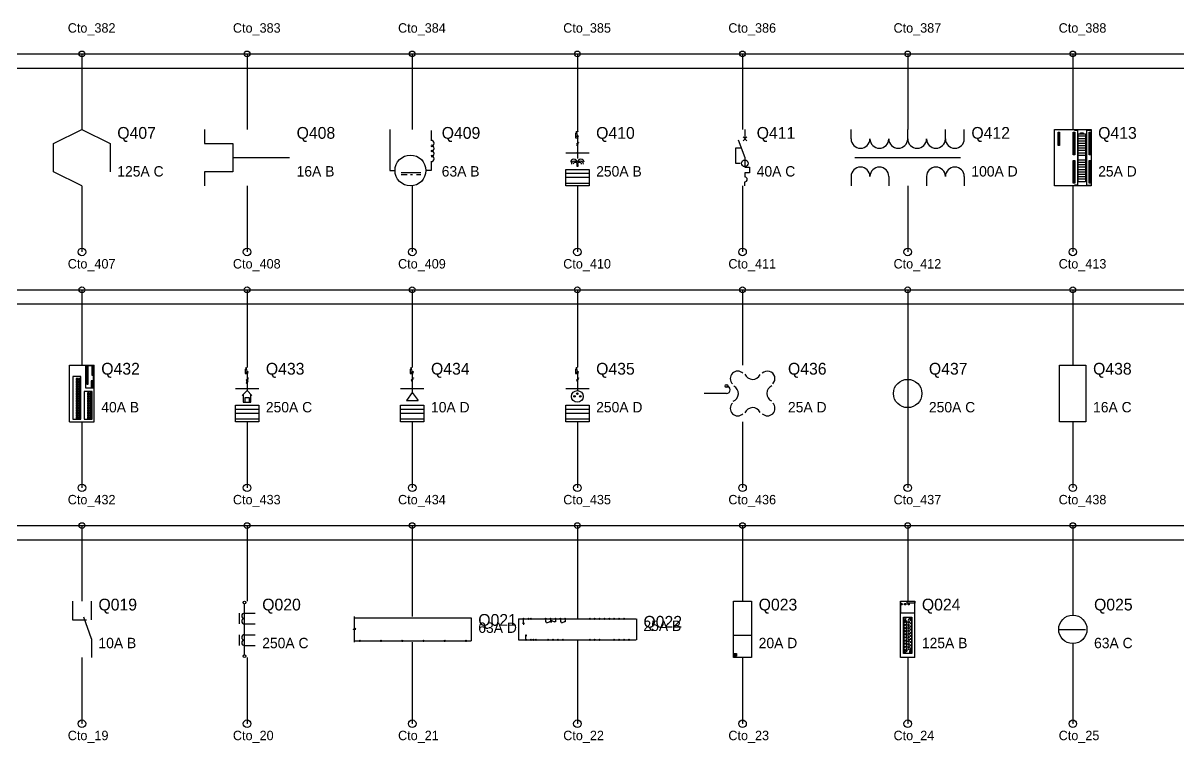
# Model space of a CAD drawing. Header units: metres. Extents: x 2 to 99, y 2 to 133.
# Drawn here: x 26.75 to 51.23, y 34.39 to 49.65 of the extents above; entities that cross this region are included whole.
import ezdxf

# ---------------------------------------------------------------- set-up
doc = ezdxf.new("R2010")
doc.units = ezdxf.units.M
for name, color, linetype in [('BARRAS_BUSBAR', 7, 'Continuous'), ('COMPONENTES', 7, 'Continuous'), ('LINEAS_FUERZA', 7, 'Continuous'), ('TEXTOS_CIRCUITO', 7, 'Continuous')]:
    doc.layers.add(name, color=color, linetype=linetype)

msp = doc.modelspace()

# ---------------------------------------------------------------- linework, layer by layer
at = {"layer": 'BARRAS_BUSBAR'}
for p, q in [((5, 49), (96, 49)), ((5, 48.7), (96, 48.7)), ((5, 44), (96, 44)), ((5, 43.7), (96, 43.7)), ((5, 39), (96, 39)), ((5, 38.7), (96, 38.7))]:
    msp.add_line(p, q, dxfattribs=at)
at = {"layer": 'COMPONENTES'}
for p, q in [((30.6, 47.4), (30.6, 47.1)), ((35.398, 47.378), (35.398, 47.16)), ((38.488, 47.317), (38.459, 47.317)), ((38.459, 47.317), (38.459, 47.222)), ((38.459, 47.255), (38.517, 47.255)), ((38.508, 47.367), (38.492, 47.35)), ((38.492, 47.367), (38.508, 47.35)), ((38.5, 47.4), (38.5, 47.359)), ((38.5, 47.263), (38.517, 47.263)), ((38.5, 47.247), (38.517, 47.247)), ((38.5, 47.243), (38.5, 47.234)), ((38.517, 47.263), (38.517, 47.247)), ((42.09, 47.24), (42.01, 47.16)), ((42.01, 47.24), (42.09, 47.16)), ((42.05, 47.4), (42.05, 47.2)), ((44.3, 47.2), (44.3, 47.4)), ((45.5, 47.2), (45.5, 47.4)), ((46.3, 47.2), (46.3, 47.4)), ((46.7, 47.2), (46.7, 47.4)), ((48.721, 47.314), (48.692, 47.314)), ((48.721, 47.293), (48.692, 47.293)), ((48.721, 47.264), (48.692, 47.264)), ((48.721, 47.242), (48.692, 47.242)), ((49.039, 47.314), (49.01, 47.314)), ((49.039, 47.293), (49.01, 47.293)), ((49.039, 47.264), (49.01, 47.264)), ((49.039, 47.242), (49.01, 47.242)), ((49.034, 47.381), (49.034, 47.4)), ((49.034, 47.381), (49.097, 47.381)), ((49.097, 47.381), (49.097, 46.218)), ((49.271, 47.253), (49.116, 47.253)), ((49.29, 47.381), (49.387, 47.381)), ((49.29, 47.381), (49.29, 46.218)), ((49.377, 47.314), (49.348, 47.314)), ((49.377, 47.293), (49.348, 47.293)), ((49.377, 47.264), (49.348, 47.264)), ((49.377, 47.242), (49.348, 47.242)), ((30.6, 47.1), (31.2, 47.1)), ((31.2, 47.1), (31.2, 46.5)), ((38.459, 47.222), (38.517, 47.222)), ((38.521, 47.127), (38.479, 47.086)), ((38.521, 47.102), (38.479, 47.061)), ((38.5, 47.21), (38.5, 47.193)), ((38.5, 47.193), (38.5, 46.779)), ((48.721, 47.213), (48.692, 47.213)), ((48.721, 47.191), (48.692, 47.191)), ((48.721, 47.162), (48.692, 47.162)), ((48.721, 47.141), (48.692, 47.141)), ((48.721, 47.112), (48.692, 47.112)), ((48.721, 47.09), (48.692, 47.09)), ((49.039, 47.213), (49.01, 47.213)), ((49.039, 47.191), (49.01, 47.191)), ((49.039, 47.162), (49.01, 47.162)), ((49.039, 47.141), (49.01, 47.141)), ((49.039, 47.112), (49.01, 47.112)), ((49.039, 47.09), (49.01, 47.09)), ((49.039, 47.061), (49.01, 47.061)), ((49.039, 47.039), (49.01, 47.039)), ((49.039, 47.011), (49.01, 47.011)), ((49.271, 47.202), (49.116, 47.202)), ((49.271, 47.152), (49.116, 47.152)), ((49.271, 47.101), (49.116, 47.101)), ((49.271, 47.05), (49.116, 47.05)), ((49.271, 47), (49.116, 47)), ((49.377, 47.213), (49.348, 47.213)), ((49.377, 47.191), (49.348, 47.191)), ((49.377, 47.162), (49.348, 47.162)), ((49.377, 47.141), (49.348, 47.141)), ((49.377, 47.112), (49.348, 47.112)), ((49.377, 47.09), (49.348, 47.09)), ((49.377, 47.061), (49.348, 47.061)), ((49.377, 47.039), (49.348, 47.039)), ((49.377, 47.011), (49.348, 47.011)), ((31.2, 46.8), (32.4, 46.8)), ((38.252, 46.903), (38.748, 46.903)), ((44.38, 46.8), (46.62, 46.8)), ((49.039, 46.989), (49.01, 46.989)), ((49.039, 46.96), (49.01, 46.96)), ((49.039, 46.938), (49.01, 46.938)), ((49.039, 46.909), (49.01, 46.909)), ((49.039, 46.888), (49.01, 46.888)), ((49.271, 46.949), (49.116, 46.949)), ((49.271, 46.898), (49.116, 46.898)), ((49.271, 46.848), (49.116, 46.848)), ((49.271, 46.746), (49.116, 46.746)), ((49.377, 46.989), (49.348, 46.989)), ((49.377, 46.96), (49.348, 46.96)), ((49.377, 46.938), (49.348, 46.938)), ((49.377, 46.909), (49.348, 46.909)), ((49.377, 46.888), (49.348, 46.888)), ((31.2, 46.5), (30.6, 46.5)), ((30.6, 46.5), (30.6, 46.2)), ((38.5, 46.663), (38.5, 46.697)), ((49.039, 46.712), (49.01, 46.712)), ((49.039, 46.69), (49.01, 46.69)), ((49.039, 46.661), (49.01, 46.661)), ((49.039, 46.639), (49.01, 46.639)), ((49.039, 46.61), (49.01, 46.61)), ((49.039, 46.589), (49.01, 46.589)), ((49.039, 46.56), (49.01, 46.56)), ((49.039, 46.538), (49.01, 46.538)), ((49.039, 46.509), (49.01, 46.509)), ((49.271, 46.696), (49.116, 46.696)), ((49.271, 46.645), (49.116, 46.645)), ((49.271, 46.595), (49.116, 46.595)), ((49.271, 46.544), (49.116, 46.544)), ((49.377, 46.712), (49.348, 46.712)), ((49.377, 46.69), (49.348, 46.69)), ((49.377, 46.661), (49.348, 46.661)), ((49.377, 46.639), (49.348, 46.639)), ((49.377, 46.61), (49.348, 46.61)), ((49.377, 46.589), (49.348, 46.589)), ((49.377, 46.56), (49.348, 46.56)), ((49.377, 46.538), (49.348, 46.538)), ((49.377, 46.509), (49.348, 46.509)), ((34.765, 46.484), (35.18, 46.484)), ((34.765, 46.44), (34.896, 46.44)), ((34.962, 46.44), (35.005, 46.44)), ((35.093, 46.44), (35.18, 46.44)), ((38.252, 46.469), (38.748, 46.469)), ((38.252, 46.386), (38.748, 46.386)), ((38.252, 46.262), (38.748, 46.262)), ((42.05, 46.2), (42.05, 46.28)), ((44.3, 46.4), (44.3, 46.2)), ((45.1, 46.4), (45.1, 46.2)), ((45.9, 46.4), (45.9, 46.2)), ((46.7, 46.4), (46.7, 46.2)), ((49.039, 46.487), (49.01, 46.487)), ((49.039, 46.458), (49.01, 46.458)), ((49.039, 46.437), (49.01, 46.437)), ((49.039, 46.408), (49.01, 46.408)), ((49.039, 46.386), (49.01, 46.386)), ((49.039, 46.357), (49.01, 46.357)), ((49.039, 46.335), (49.01, 46.335)), ((49.039, 46.306), (49.01, 46.306)), ((49.039, 46.285), (49.01, 46.285)), ((49.271, 46.493), (49.116, 46.493)), ((49.271, 46.443), (49.116, 46.443)), ((49.271, 46.392), (49.116, 46.392)), ((49.271, 46.341), (49.116, 46.341)), ((49.377, 46.487), (49.348, 46.487)), ((49.377, 46.458), (49.348, 46.458)), ((49.377, 46.437), (49.348, 46.437)), ((49.377, 46.408), (49.348, 46.408)), ((49.377, 46.386), (49.348, 46.386)), ((49.377, 46.357), (49.348, 46.357)), ((49.377, 46.335), (49.348, 46.335)), ((49.377, 46.306), (49.348, 46.306)), ((49.377, 46.285), (49.348, 46.285)), ((49.034, 46.218), (49.034, 46.201)), ((49.097, 46.218), (49.034, 46.218)), ((49.29, 46.218), (49.387, 46.218)), ((27.74, 42.4), (28.26, 42.4)), ((27.74, 41.2), (27.74, 42.4)), ((28.247, 42.387), (28.073, 42.387)), ((28.073, 42.387), (28.073, 41.92)), ((28.133, 42.373), (28.107, 42.373)), ((28.107, 42.373), (28.107, 42)), ((28.133, 42), (28.133, 42.373)), ((28.233, 42.373), (28.207, 42.373)), ((28.207, 42.373), (28.207, 42.187)), ((28.233, 42.187), (28.233, 42.373)), ((28.247, 41.92), (28.247, 42.387)), ((28.26, 41.2), (28.26, 42.4)), ((31.508, 42.367), (31.492, 42.35)), ((31.492, 42.367), (31.508, 42.35)), ((31.5, 42.4), (31.5, 42.359)), ((35.008, 42.367), (34.992, 42.35)), ((34.992, 42.367), (35.008, 42.35)), ((35, 42.4), (35, 42.359)), ((38.508, 42.367), (38.492, 42.35)), ((38.492, 42.367), (38.508, 42.35)), ((38.5, 42.4), (38.5, 42.359)), ((45.5, 42.4), (45.5, 41.2)), ((27.98, 42.16), (27.807, 42.16)), ((27.807, 42.16), (27.807, 41.253)), ((27.913, 42.116), (27.876, 42.116)), ((27.876, 42.116), (27.876, 42.078)), ((27.901, 42.116), (27.888, 42.116)), ((27.888, 42.116), (27.888, 42.078)), ((27.901, 42.078), (27.901, 42.116)), ((27.913, 42.078), (27.913, 42.116)), ((27.966, 42.116), (27.929, 42.116)), ((27.929, 42.116), (27.929, 42.078)), ((27.966, 42.078), (27.966, 42.116)), ((27.98, 41.253), (27.98, 42.16)), ((28.207, 42.187), (28.233, 42.187)), ((31.488, 42.317), (31.459, 42.317)), ((31.459, 42.317), (31.459, 42.222)), ((31.459, 42.255), (31.517, 42.255)), ((31.459, 42.222), (31.517, 42.222)), ((31.521, 42.127), (31.479, 42.086)), ((31.521, 42.102), (31.479, 42.061)), ((31.5, 42.263), (31.517, 42.263)), ((31.5, 42.247), (31.517, 42.247)), ((31.5, 42.243), (31.5, 42.234)), ((31.5, 42.21), (31.5, 42.193)), ((31.5, 42.193), (31.5, 41.928)), ((31.517, 42.263), (31.517, 42.247)), ((34.988, 42.317), (34.959, 42.317)), ((34.959, 42.317), (34.959, 42.222)), ((34.959, 42.255), (35.017, 42.255)), ((34.959, 42.222), (35.017, 42.222)), ((35.021, 42.127), (34.979, 42.086)), ((35.021, 42.102), (34.979, 42.061)), ((35, 42.263), (35.017, 42.263)), ((35, 42.247), (35.017, 42.247)), ((35, 42.243), (35, 42.234)), ((35, 42.21), (35, 42.193)), ((35, 42.193), (35, 41.928)), ((35.017, 42.263), (35.017, 42.247)), ((38.488, 42.317), (38.459, 42.317)), ((38.459, 42.317), (38.459, 42.222)), ((38.459, 42.255), (38.517, 42.255)), ((38.459, 42.222), (38.517, 42.222)), ((38.521, 42.127), (38.479, 42.086)), ((38.521, 42.102), (38.479, 42.061)), ((38.5, 42.263), (38.517, 42.263)), ((38.5, 42.247), (38.517, 42.247)), ((38.5, 42.243), (38.5, 42.234)), ((38.5, 42.21), (38.5, 42.193)), ((38.5, 42.193), (38.5, 41.924)), ((38.517, 42.263), (38.517, 42.247)), ((27.876, 42.078), (27.913, 42.078)), ((27.913, 42.065), (27.876, 42.065)), ((27.876, 42.065), (27.876, 42.028)), ((27.876, 42.028), (27.913, 42.028)), ((27.913, 42.014), (27.876, 42.014)), ((27.876, 42.014), (27.876, 41.977)), ((27.876, 41.977), (27.913, 41.977)), ((27.913, 41.964), (27.876, 41.964)), ((27.876, 41.964), (27.876, 41.926)), ((27.876, 41.926), (27.913, 41.926)), ((27.913, 41.913), (27.876, 41.913)), ((27.876, 41.913), (27.876, 41.876)), ((27.876, 41.876), (27.913, 41.876)), ((27.913, 41.862), (27.876, 41.862)), ((27.876, 41.862), (27.876, 41.825)), ((27.888, 42.078), (27.901, 42.078)), ((27.901, 42.065), (27.888, 42.065)), ((27.888, 42.065), (27.888, 42.028)), ((27.888, 42.028), (27.901, 42.028)), ((27.901, 42.014), (27.888, 42.014)), ((27.888, 42.014), (27.888, 41.977)), ((27.888, 41.977), (27.901, 41.977)), ((27.901, 41.964), (27.888, 41.964)), ((27.888, 41.964), (27.888, 41.926)), ((27.888, 41.926), (27.901, 41.926)), ((27.901, 41.913), (27.888, 41.913)), ((27.888, 41.913), (27.888, 41.876)), ((27.888, 41.876), (27.901, 41.876)), ((27.901, 41.862), (27.888, 41.862)), ((27.888, 41.862), (27.888, 41.825)), ((27.901, 42.028), (27.901, 42.065)), ((27.901, 41.977), (27.901, 42.014)), ((27.901, 41.926), (27.901, 41.964)), ((27.901, 41.876), (27.901, 41.913)), ((27.901, 41.825), (27.901, 41.862)), ((27.913, 42.028), (27.913, 42.065)), ((27.913, 41.977), (27.913, 42.014)), ((27.913, 41.926), (27.913, 41.964)), ((27.913, 41.876), (27.913, 41.913)), ((27.913, 41.825), (27.913, 41.862)), ((27.929, 42.078), (27.966, 42.078)), ((27.966, 42.065), (27.929, 42.065)), ((27.929, 42.065), (27.929, 42.028)), ((27.929, 42.028), (27.966, 42.028)), ((27.966, 42.014), (27.929, 42.014)), ((27.929, 42.014), (27.929, 41.977)), ((27.929, 41.977), (27.966, 41.977)), ((27.966, 41.964), (27.929, 41.964)), ((27.929, 41.964), (27.929, 41.926)), ((27.929, 41.926), (27.966, 41.926)), ((27.966, 41.913), (27.929, 41.913)), ((27.929, 41.913), (27.929, 41.876)), ((27.929, 41.876), (27.966, 41.876)), ((27.966, 41.862), (27.929, 41.862)), ((27.929, 41.862), (27.929, 41.825)), ((27.966, 42.028), (27.966, 42.065)), ((27.966, 41.977), (27.966, 42.014)), ((27.966, 41.926), (27.966, 41.964)), ((27.966, 41.876), (27.966, 41.913)), ((27.966, 41.825), (27.966, 41.862)), ((28.073, 41.92), (28.247, 41.92)), ((28.107, 42), (28.133, 42)), ((28.233, 42.072), (28.193, 42.072)), ((28.193, 42.072), (28.193, 41.933)), ((28.193, 41.933), (28.233, 41.933)), ((28.233, 41.933), (28.233, 42.072)), ((31.252, 41.903), (31.748, 41.903)), ((31.5, 41.862), (31.397, 41.759)), ((31.479, 42.036), (31.521, 42.077)), ((31.479, 42.011), (31.521, 42.052)), ((31.5, 41.924), (31.5, 41.862)), ((31.5, 41.862), (31.603, 41.759)), ((34.752, 41.903), (35.248, 41.903)), ((35, 41.928), (35, 41.825)), ((38.252, 41.903), (38.748, 41.903)), ((38.5, 41.924), (38.5, 41.866)), ((27.876, 41.825), (27.913, 41.825)), ((27.913, 41.812), (27.876, 41.812)), ((27.876, 41.812), (27.876, 41.774)), ((27.876, 41.774), (27.913, 41.774)), ((27.913, 41.761), (27.876, 41.761)), ((27.876, 41.761), (27.876, 41.724)), ((27.876, 41.724), (27.913, 41.724)), ((27.913, 41.71), (27.876, 41.71)), ((27.876, 41.71), (27.876, 41.673)), ((27.876, 41.673), (27.913, 41.673)), ((27.913, 41.66), (27.876, 41.66)), ((27.876, 41.66), (27.876, 41.622)), ((27.876, 41.622), (27.913, 41.622)), ((27.913, 41.609), (27.876, 41.609)), ((27.876, 41.609), (27.876, 41.572)), ((27.888, 41.825), (27.901, 41.825)), ((27.901, 41.812), (27.888, 41.812)), ((27.888, 41.812), (27.888, 41.774)), ((27.888, 41.774), (27.901, 41.774)), ((27.901, 41.761), (27.888, 41.761)), ((27.888, 41.761), (27.888, 41.724)), ((27.888, 41.724), (27.901, 41.724)), ((27.901, 41.71), (27.888, 41.71)), ((27.888, 41.71), (27.888, 41.673)), ((27.888, 41.673), (27.901, 41.673)), ((27.901, 41.66), (27.888, 41.66)), ((27.888, 41.66), (27.888, 41.622)), ((27.888, 41.622), (27.901, 41.622)), ((27.901, 41.609), (27.888, 41.609)), ((27.888, 41.609), (27.888, 41.572)), ((27.901, 41.774), (27.901, 41.812)), ((27.901, 41.724), (27.901, 41.761)), ((27.901, 41.673), (27.901, 41.71)), ((27.901, 41.622), (27.901, 41.66)), ((27.901, 41.572), (27.901, 41.609)), ((27.913, 41.774), (27.913, 41.812)), ((27.913, 41.724), (27.913, 41.761)), ((27.913, 41.673), (27.913, 41.71)), ((27.913, 41.622), (27.913, 41.66)), ((27.913, 41.572), (27.913, 41.609)), ((27.929, 41.825), (27.966, 41.825)), ((27.966, 41.812), (27.929, 41.812)), ((27.929, 41.812), (27.929, 41.774)), ((27.929, 41.774), (27.966, 41.774)), ((27.966, 41.761), (27.929, 41.761)), ((27.929, 41.761), (27.929, 41.724)), ((27.929, 41.724), (27.966, 41.724)), ((27.966, 41.71), (27.929, 41.71)), ((27.929, 41.71), (27.929, 41.673)), ((27.929, 41.673), (27.966, 41.673)), ((27.966, 41.66), (27.929, 41.66)), ((27.929, 41.66), (27.929, 41.622)), ((27.929, 41.622), (27.966, 41.622)), ((27.966, 41.609), (27.929, 41.609)), ((27.929, 41.609), (27.929, 41.572)), ((27.966, 41.774), (27.966, 41.812)), ((27.966, 41.724), (27.966, 41.761)), ((27.966, 41.673), (27.966, 41.71)), ((27.966, 41.622), (27.966, 41.66)), ((27.966, 41.572), (27.966, 41.609)), ((28.22, 41.84), (28.047, 41.84)), ((28.047, 41.84), (28.047, 41.253)), ((28.153, 41.812), (28.116, 41.812)), ((28.116, 41.812), (28.116, 41.774)), ((28.116, 41.774), (28.153, 41.774)), ((28.153, 41.761), (28.116, 41.761)), ((28.116, 41.761), (28.116, 41.724)), ((28.116, 41.724), (28.153, 41.724)), ((28.153, 41.71), (28.116, 41.71)), ((28.116, 41.71), (28.116, 41.673)), ((28.116, 41.673), (28.153, 41.673)), ((28.153, 41.66), (28.116, 41.66)), ((28.116, 41.66), (28.116, 41.622)), ((28.116, 41.622), (28.153, 41.622)), ((28.153, 41.609), (28.116, 41.609)), ((28.116, 41.609), (28.116, 41.572)), ((28.141, 41.812), (28.128, 41.812)), ((28.128, 41.812), (28.128, 41.774)), ((28.128, 41.774), (28.141, 41.774)), ((28.141, 41.761), (28.128, 41.761)), ((28.128, 41.761), (28.128, 41.724)), ((28.128, 41.724), (28.141, 41.724)), ((28.141, 41.71), (28.128, 41.71)), ((28.128, 41.71), (28.128, 41.673)), ((28.128, 41.673), (28.141, 41.673)), ((28.141, 41.66), (28.128, 41.66)), ((28.128, 41.66), (28.128, 41.622)), ((28.128, 41.622), (28.141, 41.622)), ((28.141, 41.609), (28.128, 41.609)), ((28.128, 41.609), (28.128, 41.572)), ((28.141, 41.774), (28.141, 41.812)), ((28.141, 41.724), (28.141, 41.761)), ((28.141, 41.673), (28.141, 41.71)), ((28.141, 41.622), (28.141, 41.66)), ((28.141, 41.572), (28.141, 41.609)), ((28.153, 41.774), (28.153, 41.812)), ((28.153, 41.724), (28.153, 41.761)), ((28.153, 41.673), (28.153, 41.71)), ((28.153, 41.622), (28.153, 41.66)), ((28.153, 41.572), (28.153, 41.609)), ((28.206, 41.812), (28.169, 41.812)), ((28.169, 41.812), (28.169, 41.774)), ((28.169, 41.774), (28.206, 41.774)), ((28.206, 41.761), (28.169, 41.761)), ((28.169, 41.761), (28.169, 41.724)), ((28.169, 41.724), (28.206, 41.724)), ((28.206, 41.71), (28.169, 41.71)), ((28.169, 41.71), (28.169, 41.673)), ((28.169, 41.673), (28.206, 41.673)), ((28.206, 41.66), (28.169, 41.66)), ((28.169, 41.66), (28.169, 41.622)), ((28.169, 41.622), (28.206, 41.622)), ((28.206, 41.609), (28.169, 41.609)), ((28.169, 41.609), (28.169, 41.572)), ((28.206, 41.774), (28.206, 41.812)), ((28.206, 41.724), (28.206, 41.761)), ((28.206, 41.673), (28.206, 41.71)), ((28.206, 41.622), (28.206, 41.66)), ((28.206, 41.572), (28.206, 41.609)), ((28.22, 41.253), (28.22, 41.84)), ((31.417, 41.779), (31.417, 41.614)), ((31.417, 41.614), (31.583, 41.614)), ((31.459, 41.614), (31.459, 41.717)), ((31.459, 41.717), (31.541, 41.717)), ((31.541, 41.717), (31.541, 41.614)), ((31.583, 41.614), (31.583, 41.779)), ((35, 41.821), (34.876, 41.655)), ((34.876, 41.655), (35.124, 41.655)), ((35, 41.821), (35.124, 41.655)), ((41.661, 41.8), (41.187, 41.8)), ((27.876, 41.572), (27.913, 41.572)), ((27.913, 41.558), (27.876, 41.558)), ((27.876, 41.558), (27.876, 41.521)), ((27.876, 41.521), (27.913, 41.521)), ((27.913, 41.508), (27.876, 41.508)), ((27.876, 41.508), (27.876, 41.47)), ((27.876, 41.47), (27.913, 41.47)), ((27.913, 41.457), (27.876, 41.457)), ((27.876, 41.457), (27.876, 41.42)), ((27.876, 41.42), (27.913, 41.42)), ((27.913, 41.406), (27.876, 41.406)), ((27.876, 41.406), (27.876, 41.369)), ((27.876, 41.369), (27.913, 41.369)), ((27.888, 41.572), (27.901, 41.572)), ((27.901, 41.558), (27.888, 41.558)), ((27.888, 41.558), (27.888, 41.521)), ((27.888, 41.521), (27.901, 41.521)), ((27.901, 41.508), (27.888, 41.508)), ((27.888, 41.508), (27.888, 41.47)), ((27.888, 41.47), (27.901, 41.47)), ((27.901, 41.457), (27.888, 41.457)), ((27.888, 41.457), (27.888, 41.42)), ((27.888, 41.42), (27.901, 41.42)), ((27.901, 41.406), (27.888, 41.406)), ((27.888, 41.406), (27.888, 41.369)), ((27.888, 41.369), (27.901, 41.369)), ((27.901, 41.521), (27.901, 41.558)), ((27.901, 41.47), (27.901, 41.508)), ((27.901, 41.42), (27.901, 41.457)), ((27.901, 41.369), (27.901, 41.406)), ((27.913, 41.521), (27.913, 41.558)), ((27.913, 41.47), (27.913, 41.508)), ((27.913, 41.42), (27.913, 41.457)), ((27.913, 41.369), (27.913, 41.406)), ((27.929, 41.572), (27.966, 41.572)), ((27.966, 41.558), (27.929, 41.558)), ((27.929, 41.558), (27.929, 41.521)), ((27.929, 41.521), (27.966, 41.521)), ((27.966, 41.508), (27.929, 41.508)), ((27.929, 41.508), (27.929, 41.47)), ((27.929, 41.47), (27.966, 41.47)), ((27.966, 41.457), (27.929, 41.457)), ((27.929, 41.457), (27.929, 41.42)), ((27.929, 41.42), (27.966, 41.42)), ((27.966, 41.406), (27.929, 41.406)), ((27.929, 41.406), (27.929, 41.369)), ((27.929, 41.369), (27.966, 41.369)), ((27.966, 41.521), (27.966, 41.558)), ((27.966, 41.47), (27.966, 41.508)), ((27.966, 41.42), (27.966, 41.457)), ((27.966, 41.369), (27.966, 41.406)), ((28.116, 41.572), (28.153, 41.572)), ((28.153, 41.558), (28.116, 41.558)), ((28.116, 41.558), (28.116, 41.521)), ((28.116, 41.521), (28.153, 41.521)), ((28.153, 41.508), (28.116, 41.508)), ((28.116, 41.508), (28.116, 41.47)), ((28.116, 41.47), (28.153, 41.47)), ((28.153, 41.457), (28.116, 41.457)), ((28.116, 41.457), (28.116, 41.42)), ((28.116, 41.42), (28.153, 41.42)), ((28.153, 41.406), (28.116, 41.406)), ((28.116, 41.406), (28.116, 41.369)), ((28.116, 41.369), (28.153, 41.369)), ((28.128, 41.572), (28.141, 41.572)), ((28.141, 41.558), (28.128, 41.558)), ((28.128, 41.558), (28.128, 41.521)), ((28.128, 41.521), (28.141, 41.521)), ((28.141, 41.508), (28.128, 41.508)), ((28.128, 41.508), (28.128, 41.47)), ((28.128, 41.47), (28.141, 41.47)), ((28.141, 41.457), (28.128, 41.457)), ((28.128, 41.457), (28.128, 41.42)), ((28.128, 41.42), (28.141, 41.42)), ((28.141, 41.406), (28.128, 41.406)), ((28.128, 41.406), (28.128, 41.369)), ((28.128, 41.369), (28.141, 41.369)), ((28.141, 41.521), (28.141, 41.558)), ((28.141, 41.47), (28.141, 41.508)), ((28.141, 41.42), (28.141, 41.457)), ((28.141, 41.369), (28.141, 41.406)), ((28.153, 41.521), (28.153, 41.558)), ((28.153, 41.47), (28.153, 41.508)), ((28.153, 41.42), (28.153, 41.457)), ((28.153, 41.369), (28.153, 41.406)), ((28.169, 41.572), (28.206, 41.572)), ((28.206, 41.558), (28.169, 41.558)), ((28.169, 41.558), (28.169, 41.521)), ((28.169, 41.521), (28.206, 41.521)), ((28.206, 41.508), (28.169, 41.508)), ((28.169, 41.508), (28.169, 41.47)), ((28.169, 41.47), (28.206, 41.47)), ((28.206, 41.457), (28.169, 41.457)), ((28.169, 41.457), (28.169, 41.42)), ((28.169, 41.42), (28.206, 41.42)), ((28.206, 41.406), (28.169, 41.406)), ((28.169, 41.406), (28.169, 41.369)), ((28.169, 41.369), (28.206, 41.369)), ((28.206, 41.521), (28.206, 41.558)), ((28.206, 41.47), (28.206, 41.508)), ((28.206, 41.42), (28.206, 41.457)), ((28.206, 41.369), (28.206, 41.406)), ((31.252, 41.469), (31.748, 41.469)), ((31.252, 41.386), (31.748, 41.386)), ((34.752, 41.469), (35.248, 41.469)), ((34.752, 41.386), (35.248, 41.386)), ((38.252, 41.469), (38.748, 41.469)), ((38.252, 41.386), (38.748, 41.386)), ((27.74, 41.2), (28.26, 41.2)), ((27.807, 41.253), (27.98, 41.253)), ((27.913, 41.356), (27.876, 41.356)), ((27.876, 41.356), (27.876, 41.318)), ((27.876, 41.318), (27.913, 41.318)), ((27.913, 41.305), (27.876, 41.305)), ((27.876, 41.305), (27.876, 41.268)), ((27.876, 41.268), (27.913, 41.268)), ((27.901, 41.356), (27.888, 41.356)), ((27.888, 41.356), (27.888, 41.318)), ((27.888, 41.318), (27.901, 41.318)), ((27.901, 41.305), (27.888, 41.305)), ((27.888, 41.305), (27.888, 41.268)), ((27.888, 41.268), (27.901, 41.268)), ((27.901, 41.318), (27.901, 41.356)), ((27.901, 41.268), (27.901, 41.305)), ((27.913, 41.318), (27.913, 41.356)), ((27.913, 41.268), (27.913, 41.305)), ((27.966, 41.356), (27.929, 41.356)), ((27.929, 41.356), (27.929, 41.318)), ((27.929, 41.318), (27.966, 41.318)), ((27.966, 41.305), (27.929, 41.305)), ((27.929, 41.305), (27.929, 41.268)), ((27.929, 41.268), (27.966, 41.268)), ((27.966, 41.318), (27.966, 41.356)), ((27.966, 41.268), (27.966, 41.305)), ((28.047, 41.253), (28.22, 41.253)), ((28.153, 41.356), (28.116, 41.356)), ((28.116, 41.356), (28.116, 41.318)), ((28.116, 41.318), (28.153, 41.318)), ((28.153, 41.305), (28.116, 41.305)), ((28.116, 41.305), (28.116, 41.268)), ((28.116, 41.268), (28.153, 41.268)), ((28.141, 41.356), (28.128, 41.356)), ((28.128, 41.356), (28.128, 41.318)), ((28.128, 41.318), (28.141, 41.318)), ((28.141, 41.305), (28.128, 41.305)), ((28.128, 41.305), (28.128, 41.268)), ((28.128, 41.268), (28.141, 41.268)), ((28.141, 41.318), (28.141, 41.356)), ((28.141, 41.268), (28.141, 41.305)), ((28.153, 41.318), (28.153, 41.356)), ((28.153, 41.268), (28.153, 41.305)), ((28.206, 41.356), (28.169, 41.356)), ((28.169, 41.356), (28.169, 41.318)), ((28.169, 41.318), (28.206, 41.318)), ((28.206, 41.305), (28.169, 41.305)), ((28.169, 41.305), (28.169, 41.268)), ((28.169, 41.268), (28.206, 41.268)), ((28.206, 41.318), (28.206, 41.356)), ((28.206, 41.268), (28.206, 41.305)), ((31.252, 41.262), (31.748, 41.262)), ((34.752, 41.262), (35.248, 41.262)), ((38.252, 41.262), (38.748, 41.262)), ((27.8, 37.4), (27.8, 37)), ((28.2, 37), (28.2, 37.4)), ((31.443, 36.263), (31.443, 37.337)), ((45.349, 36.2), (45.349, 37.4)), ((45.349, 37.4), (45.651, 37.4)), ((45.356, 37.143), (45.356, 37.4)), ((45.363, 37.344), (45.384, 37.323)), ((45.363, 37.323), (45.384, 37.344)), ((45.436, 37.344), (45.457, 37.323)), ((45.436, 37.323), (45.457, 37.344)), ((45.507, 37.344), (45.528, 37.323)), ((45.507, 37.323), (45.528, 37.344)), ((45.644, 37.357), (45.644, 37.143)), ((45.651, 36.2), (45.651, 37.4)), ((49, 37.4), (49, 37.1)), ((27.8, 37), (28.1, 37)), ((28.2, 36.6), (28.04, 37.06)), ((31.329, 37.143), (31.329, 36.914)), ((31.443, 37.143), (31.671, 37.143)), ((33.778, 37.047), (36.25, 37.047)), ((36.25, 37.047), (36.25, 36.553)), ((37.25, 37.023), (37.25, 36.576)), ((37.255, 37.023), (37.349, 37.023)), ((37.359, 36.93), (37.359, 37.008)), ((37.37, 37.023), (37.448, 37.023)), ((37.479, 37.023), (37.499, 37.023)), ((37.531, 37.023), (37.811, 37.023)), ((37.827, 37.013), (37.827, 36.961)), ((37.827, 36.961), (37.848, 36.961)), ((37.837, 37.023), (37.915, 37.023)), ((37.848, 36.935), (37.91, 36.961)), ((37.931, 36.961), (37.91, 36.961)), ((37.931, 37.013), (37.931, 36.961)), ((37.931, 36.961), (37.952, 36.961)), ((37.941, 37.023), (38.019, 37.023)), ((37.952, 36.987), (38.014, 36.961)), ((37.952, 36.961), (37.957, 36.961)), ((37.957, 36.961), (37.957, 36.992)), ((38.035, 36.961), (38.014, 36.961)), ((38.035, 37.013), (38.035, 36.961)), ((38.045, 37.023), (38.123, 37.023)), ((38.139, 37.013), (38.139, 36.961)), ((38.139, 36.961), (38.16, 36.961)), ((38.149, 37.023), (38.227, 37.023)), ((38.16, 36.935), (38.222, 36.961)), ((38.243, 36.961), (38.222, 36.961)), ((38.243, 37.013), (38.243, 36.961)), ((38.258, 37.023), (38.747, 37.023)), ((38.775, 37.023), (38.853, 37.023)), ((38.879, 37.023), (38.957, 37.023)), ((38.983, 37.023), (39.061, 37.023)), ((39.087, 37.023), (39.165, 37.023)), ((39.191, 37.023), (39.269, 37.023)), ((39.295, 37.023), (39.373, 37.023)), ((39.399, 37.023), (39.477, 37.023)), ((39.506, 37.023), (39.745, 37.023)), ((39.75, 37.023), (39.75, 36.576)), ((45.644, 37.143), (45.356, 37.143)), ((45.42, 36.989), (45.42, 36.32)), ((45.42, 36.989), (45.466, 36.989)), ((45.537, 37.027), (45.584, 37.027)), ((45.584, 37.027), (45.584, 36.363)), ((31.443, 36.914), (31.671, 36.914)), ((37.338, 36.93), (37.38, 36.93)), ((37.349, 36.92), (37.37, 36.92)), ((37.354, 36.909), (37.364, 36.909)), ((48.7, 36.8), (49.27, 36.8)), ((28.2, 36.6), (28.2, 36.2)), ((31.329, 36.686), (31.329, 36.457)), ((31.443, 36.686), (31.671, 36.686)), ((33.778, 36.553), (33.874, 36.553)), ((33.907, 36.553), (34.323, 36.553)), ((34.357, 36.553), (34.772, 36.553)), ((34.806, 36.553), (35.222, 36.553)), ((35.256, 36.553), (35.671, 36.553)), ((35.705, 36.553), (36.121, 36.553)), ((36.154, 36.553), (36.25, 36.553)), ((37.255, 36.576), (37.396, 36.576)), ((37.39, 36.67), (37.432, 36.67)), ((37.401, 36.68), (37.422, 36.68)), ((37.406, 36.691), (37.416, 36.691)), ((37.411, 36.587), (37.411, 36.67)), ((37.427, 36.576), (37.499, 36.576)), ((37.531, 36.576), (37.551, 36.576)), ((37.583, 36.576), (37.603, 36.576)), ((37.635, 36.576), (37.863, 36.576)), ((37.894, 36.576), (37.967, 36.576)), ((37.993, 36.576), (38.071, 36.576)), ((38.1, 36.576), (38.178, 36.576)), ((38.206, 36.576), (38.747, 36.576)), ((38.775, 36.576), (38.853, 36.576)), ((38.879, 36.576), (38.957, 36.576)), ((38.986, 36.576), (39.267, 36.576)), ((39.295, 36.576), (39.373, 36.576)), ((39.399, 36.576), (39.477, 36.576)), ((39.503, 36.576), (39.581, 36.576)), ((39.604, 36.576), (39.745, 36.576)), ((41.808, 36.68), (42.187, 36.68)), ((49, 36.5), (49, 36.2)), ((31.443, 36.457), (31.671, 36.457)), ((45.42, 36.32), (45.466, 36.32)), ((45.537, 36.363), (45.584, 36.363)), ((45.651, 36.2), (45.349, 36.2))]:
    msp.add_line(p, q, dxfattribs=at)
for points in [[(28, 46.2), (27.4, 46.5), (27.4, 47.1), (28, 47.4), (28.6, 47.1), (28.6, 46.5)], [(34.525, 47.4), (34.525, 46.527), (34.635, 46.527)], [(38.5, 47.263), (38.5, 47.276), (38.479, 47.359)], [(41.97, 47), (41.85, 47), (41.85, 46.68), (41.95, 46.68)], [(41.91, 47.18), (42.05, 46.8), (42.05, 46.6), (42.15, 46.6), (42.15, 46.48), (42.05, 46.48), (42.05, 46.4)], [(35.398, 46.724), (35.398, 46.527), (35.311, 46.527)], [(31.5, 42.263), (31.5, 42.276), (31.479, 42.359)], [(35, 42.263), (35, 42.276), (34.979, 42.359)], [(38.5, 42.263), (38.5, 42.276), (38.479, 42.359)], [(33.778, 36.525), (33.778, 36.789), (33.75, 36.806), (33.806, 36.806), (33.778, 36.822), (33.778, 37.075)]]:
    msp.add_lwpolyline(points, dxfattribs=at)
for points in [[(48.613, 47.399), (49.387, 47.399), (49.387, 46.2), (48.613, 46.2)], [(48.692, 47.343), (48.721, 47.343), (48.721, 47.06), (48.692, 47.06)], [(49.01, 47.343), (49.039, 47.343), (49.039, 46.859), (49.01, 46.859)], [(49.116, 47.304), (49.271, 47.304), (49.271, 46.291), (49.116, 46.291)], [(49.164, 47.323), (49.222, 47.323), (49.222, 47.303), (49.164, 47.303)], [(49.348, 47.343), (49.377, 47.343), (49.377, 46.859), (49.348, 46.859)], [(38.252, 46.552), (38.748, 46.552), (38.748, 46.2), (38.252, 46.2)], [(38.492, 46.655), (38.508, 46.655), (38.508, 46.614), (38.492, 46.614)], [(49.01, 46.74), (49.039, 46.74), (49.039, 46.256), (49.01, 46.256)], [(49.348, 46.74), (49.377, 46.74), (49.377, 46.256), (49.348, 46.256)], [(48.721, 42.4), (49.279, 42.4), (49.279, 41.2), (48.721, 41.2)], [(31.252, 41.552), (31.748, 41.552), (31.748, 41.2), (31.252, 41.2)], [(34.752, 41.552), (35.248, 41.552), (35.248, 41.2), (34.752, 41.2)], [(38.252, 41.552), (38.748, 41.552), (38.748, 41.2), (38.252, 41.2)], [(41.808, 37.4), (42.192, 37.4), (42.192, 36.2), (41.808, 36.2)], [(45.491, 37.4), (45.651, 37.4), (45.651, 37.357), (45.491, 37.357)], [(45.413, 37.057), (45.591, 37.057), (45.591, 36.286), (45.413, 36.286)], [(41.818, 36.286), (41.875, 36.286), (41.875, 36.229), (41.818, 36.229)]]:
    msp.add_lwpolyline(points, close=True, dxfattribs=at)
for centre, radius in [((48.707, 47.329), 0.00676), ((48.707, 47.278), 0.00676), ((48.707, 47.228), 0.00676), ((49.024, 47.329), 0.00676), ((49.024, 47.278), 0.00676), ((49.024, 47.228), 0.00676), ((49.363, 47.329), 0.00676), ((49.363, 47.278), 0.00676), ((49.363, 47.228), 0.00676), ((38.521, 47.127), 0.00414), ((48.707, 47.177), 0.00676), ((48.707, 47.126), 0.00676), ((48.707, 47.076), 0.00676), ((49.024, 47.177), 0.00676), ((49.024, 47.126), 0.00676), ((49.024, 47.076), 0.00676), ((49.024, 47.025), 0.00676), ((49.363, 47.177), 0.00676), ((49.363, 47.126), 0.00676), ((49.363, 47.076), 0.00676), ((49.363, 47.025), 0.00676), ((34.962, 46.527), 0.327), ((38.5, 46.903), 0.00828), ((42.05, 46.68), 0.07), ((49.024, 46.974), 0.00676), ((49.024, 46.924), 0.00676), ((49.024, 46.873), 0.00676), ((49.363, 46.974), 0.00676), ((49.363, 46.924), 0.00676), ((49.363, 46.873), 0.00676), ((49.024, 46.726), 0.00676), ((49.024, 46.675), 0.00676), ((49.024, 46.625), 0.00676), ((49.024, 46.574), 0.00676), ((49.024, 46.523), 0.00676), ((49.363, 46.726), 0.00676), ((49.363, 46.675), 0.00676), ((49.363, 46.625), 0.00676), ((49.363, 46.574), 0.00676), ((49.363, 46.523), 0.00676), ((49.024, 46.473), 0.00676), ((49.024, 46.422), 0.00676), ((49.024, 46.371), 0.00676), ((49.024, 46.321), 0.00676), ((49.024, 46.27), 0.00676), ((49.363, 46.473), 0.00676), ((49.363, 46.422), 0.00676), ((49.363, 46.371), 0.00676), ((49.363, 46.321), 0.00676), ((49.363, 46.27), 0.00676), ((31.521, 42.127), 0.00414), ((35.021, 42.127), 0.00414), ((38.521, 42.127), 0.00414), ((45.5, 41.8), 0.3), ((31.5, 41.903), 0.00828), ((35, 41.903), 0.00828), ((38.5, 41.738), 0.124), ((38.5, 41.903), 0.00828), ((41.661, 41.958), 0.0316), ((38.438, 41.738), 0.0166), ((38.5, 41.796), 0.0166), ((38.562, 41.738), 0.0166), ((31.443, 37.371), 0.0286), ((45.374, 37.334), 0.0157), ((45.447, 37.334), 0.0157), ((45.518, 37.334), 0.0157), ((37.359, 37.023), 0.0116), ((37.463, 37.023), 0.0116), ((37.515, 37.023), 0.0116), ((37.827, 37.023), 0.0116), ((37.931, 37.023), 0.0116), ((38.035, 37.023), 0.0116), ((38.139, 37.023), 0.0116), ((38.243, 37.023), 0.0116), ((38.762, 37.023), 0.0116), ((38.866, 37.023), 0.0116), ((38.97, 37.023), 0.0116), ((39.074, 37.023), 0.0116), ((39.178, 37.023), 0.0116), ((39.282, 37.023), 0.0116), ((39.386, 37.023), 0.0116), ((39.49, 37.023), 0.0116), ((45.441, 37.023), 0.0196), ((45.444, 36.959), 0.0118), ((45.559, 36.993), 0.0118), ((49, 36.8), 0.3), ((45.444, 36.894), 0.0118), ((45.444, 36.826), 0.0118), ((45.444, 36.761), 0.0118), ((45.559, 36.929), 0.0118), ((45.559, 36.86), 0.0118), ((45.559, 36.796), 0.0118), ((45.559, 36.727), 0.0118), ((33.89, 36.553), 0.014), ((34.34, 36.553), 0.014), ((34.789, 36.553), 0.014), ((35.239, 36.553), 0.014), ((35.688, 36.553), 0.014), ((36.138, 36.553), 0.014), ((37.411, 36.577), 0.0116), ((37.515, 36.577), 0.0116), ((37.567, 36.577), 0.0116), ((37.619, 36.577), 0.0116), ((37.879, 36.577), 0.0116), ((37.983, 36.577), 0.0116), ((38.087, 36.577), 0.0116), ((38.191, 36.577), 0.0116), ((38.762, 36.577), 0.0116), ((38.866, 36.577), 0.0116), ((38.97, 36.577), 0.0116), ((39.282, 36.577), 0.0116), ((39.386, 36.577), 0.0116), ((39.49, 36.577), 0.0116), ((39.594, 36.577), 0.0116), ((45.444, 36.693), 0.0118), ((45.444, 36.629), 0.0118), ((45.444, 36.56), 0.0118), ((45.444, 36.496), 0.0118), ((45.559, 36.663), 0.0118), ((45.559, 36.594), 0.0118), ((45.559, 36.53), 0.0118), ((45.559, 36.461), 0.0118), ((31.443, 36.229), 0.0286), ((41.846, 36.258), 0.0096), ((45.444, 36.427), 0.0118), ((45.444, 36.359), 0.0118), ((45.562, 36.32), 0.0196), ((45.559, 36.393), 0.0118)]:
    msp.add_circle(centre, radius, dxfattribs=at)
for centre, radius, start, end in [((38.5, 47.222), 0.0134, 270, 450), ((35.398, 47.105), 0.0655, 270, 450), ((35.398, 46.996), 0.0655, 270, 450), ((44.5, 47.2), 0.2, 180, 270), ((44.5, 47.2), 0.2, 270, 360), ((44.9, 47.2), 0.2, 180, 270), ((44.9, 47.2), 0.2, 270, 360), ((45.3, 47.2), 0.2, 180, 270), ((45.3, 47.2), 0.2, 270, 360), ((45.7, 47.2), 0.2, 180, 270), ((45.7, 47.2), 0.2, 270, 360), ((46.1, 47.2), 0.2, 180, 360), ((46.5, 47.2), 0.2, 180, 360), ((35.398, 46.887), 0.0655, 270, 450), ((35.398, 46.778), 0.0655, 270, 450), ((38.426, 46.701), 0.0672, 0, 180), ((38.574, 46.701), 0.0672, 0, 180), ((38.434, 46.663), 0.0621, 0, 180), ((38.454, 46.659), 0.0414, 0, 180), ((38.566, 46.663), 0.0621, 0, 180), ((38.546, 46.659), 0.0414, 0, 180), ((44.5, 46.4), 0.2, 0, 180), ((44.9, 46.4), 0.2, 0, 180), ((46.1, 46.4), 0.2, 0, 180), ((46.5, 46.4), 0.2, 0, 180), ((42.05, 46.34), 0.05, 270, 450), ((31.5, 42.222), 0.0134, 270, 450), ((35, 42.222), 0.0134, 270, 450), ((38.5, 42.222), 0.0134, 270, 450), ((41.897, 42.116), 0.158, 45, 225), ((42.213, 42.274), 0.174, 202, 336), ((42.529, 42.116), 0.158, 315, 495), ((41.661, 41.879), 0.0789, 270, 450), ((41.739, 41.8), 0.174, 290, 424), ((42.687, 41.8), 0.174, 112, 246), ((41.897, 41.484), 0.158, 135, 315), ((42.213, 41.326), 0.174, 24, 158), ((42.529, 41.484), 0.158, 225, 405), ((31.443, 37.086), 0.0571, 90, 270), ((31.443, 36.971), 0.0571, 90, 270), ((45.465, 36.953), 0.0282, 0, 90), ((45.465, 36.959), 0.0282, 270, 360), ((45.538, 36.993), 0.027, 90, 180), ((45.538, 36.993), 0.027, 180, 270), ((45.465, 36.892), 0.0282, 0, 90), ((45.465, 36.892), 0.0282, 270, 360), ((45.465, 36.825), 0.0282, 0, 90), ((45.465, 36.825), 0.0282, 270, 360), ((45.465, 36.758), 0.0282, 0, 90), ((45.465, 36.758), 0.0282, 270, 360), ((45.465, 36.691), 0.0282, 0, 90), ((45.538, 36.925), 0.027, 90, 180), ((45.538, 36.926), 0.027, 180, 270), ((45.538, 36.858), 0.027, 90, 180), ((45.538, 36.864), 0.027, 180, 270), ((45.538, 36.798), 0.027, 90, 180), ((45.538, 36.798), 0.027, 180, 270), ((45.538, 36.73), 0.027, 90, 180), ((45.538, 36.731), 0.027, 180, 270), ((31.443, 36.629), 0.0571, 90, 270), ((31.443, 36.514), 0.0571, 90, 270), ((45.465, 36.691), 0.0282, 270, 360), ((45.465, 36.623), 0.0282, 0, 90), ((45.465, 36.623), 0.0282, 270, 360), ((45.465, 36.557), 0.0282, 0, 90), ((45.465, 36.557), 0.0282, 270, 360), ((45.465, 36.49), 0.0282, 0, 90), ((45.465, 36.49), 0.0282, 270, 360), ((45.538, 36.662), 0.027, 90, 180), ((45.538, 36.663), 0.027, 180, 270), ((45.538, 36.597), 0.027, 90, 180), ((45.538, 36.597), 0.027, 180, 270), ((45.538, 36.529), 0.027, 90, 180), ((45.538, 36.53), 0.027, 180, 270), ((45.538, 36.461), 0.027, 90, 180), ((45.465, 36.422), 0.0282, 0, 90), ((45.465, 36.422), 0.0282, 270, 360), ((45.465, 36.355), 0.0282, 0, 90), ((45.465, 36.355), 0.0282, 270, 360), ((45.538, 36.462), 0.027, 180, 270), ((45.538, 36.396), 0.027, 90, 180), ((45.538, 36.396), 0.027, 180, 270)]:
    msp.add_arc(centre, radius, start, end, dxfattribs=at)
at = {"layer": 'LINEAS_FUERZA'}
for p, q in [((28, 49), (28, 47.4)), ((31.5, 49), (31.5, 47.4)), ((35, 49), (35, 47.4)), ((38.5, 49), (38.5, 47.4)), ((42, 49), (42, 47.4)), ((45.5, 49), (45.5, 47.4)), ((49, 49), (49, 47.4)), ((28, 46.2), (28, 44.8)), ((31.5, 46.2), (31.5, 44.8)), ((35, 46.2), (35, 44.8)), ((38.5, 46.2), (38.5, 44.8)), ((42, 46.2), (42, 44.8)), ((45.5, 46.2), (45.5, 44.8)), ((49, 46.2), (49, 44.8)), ((28, 44), (28, 42.4)), ((31.5, 44), (31.5, 42.4)), ((35, 44), (35, 42.4)), ((38.5, 44), (38.5, 42.4)), ((42, 44), (42, 42.4)), ((45.5, 44), (45.5, 42.4)), ((49, 44), (49, 42.4)), ((28, 41.2), (28, 39.8)), ((31.5, 41.2), (31.5, 39.8)), ((35, 41.2), (35, 39.8)), ((38.5, 41.2), (38.5, 39.8)), ((42, 41.2), (42, 39.8)), ((45.5, 41.2), (45.5, 39.8)), ((49, 41.2), (49, 39.8)), ((28, 39), (28, 37.4)), ((31.5, 39), (31.5, 37.4)), ((35, 39), (35, 37.075)), ((38.5, 39), (38.5, 37.035)), ((42, 39), (42, 37.4)), ((45.5, 39), (45.5, 37.4)), ((49, 39), (49, 37.4)), ((35, 36.525), (35, 34.8)), ((38.5, 36.565), (38.5, 34.8)), ((28, 36.2), (28, 34.8)), ((31.5, 36.2), (31.5, 34.8)), ((42, 36.2), (42, 34.8)), ((45.5, 36.2), (45.5, 34.8)), ((49, 36.2), (49, 34.8))]:
    msp.add_line(p, q, dxfattribs=at)
for centre, radius in [((28, 49), 0.06), ((31.5, 49), 0.06), ((35, 49), 0.06), ((38.5, 49), 0.06), ((42, 49), 0.06), ((45.5, 49), 0.06), ((49, 49), 0.06), ((28, 44.8), 0.08), ((31.5, 44.8), 0.08), ((35, 44.8), 0.08), ((38.5, 44.8), 0.08), ((42, 44.8), 0.08), ((45.5, 44.8), 0.08), ((49, 44.8), 0.08), ((28, 44), 0.06), ((31.5, 44), 0.06), ((35, 44), 0.06), ((38.5, 44), 0.06), ((42, 44), 0.06), ((45.5, 44), 0.06), ((49, 44), 0.06), ((28, 39.8), 0.08), ((31.5, 39.8), 0.08), ((35, 39.8), 0.08), ((38.5, 39.8), 0.08), ((42, 39.8), 0.08), ((45.5, 39.8), 0.08), ((49, 39.8), 0.08), ((28, 39), 0.06), ((31.5, 39), 0.06), ((35, 39), 0.06), ((38.5, 39), 0.06), ((42, 39), 0.06), ((45.5, 39), 0.06), ((49, 39), 0.06), ((28, 34.8), 0.08), ((31.5, 34.8), 0.08), ((35, 34.8), 0.08), ((38.5, 34.8), 0.08), ((42, 34.8), 0.08), ((45.5, 34.8), 0.08), ((49, 34.8), 0.08)]:
    msp.add_circle(centre, radius, dxfattribs=at)

# ---------------------------------------------------------------- texts
at = {"layer": 'TEXTOS_CIRCUITO'}
for s, height, p in [('Cto_382', 0.2, (27.7, 49.45)), ('Cto_383', 0.2, (31.2, 49.45)), ('Cto_384', 0.2, (34.7, 49.45)), ('Cto_385', 0.2, (38.2, 49.45)), ('Cto_386', 0.2, (41.7, 49.45)), ('Cto_387', 0.2, (45.2, 49.45)), ('Cto_388', 0.2, (48.7, 49.45)), ('Q407', 0.25, (28.75, 47.2)), ('Q408', 0.25, (32.55, 47.2)), ('Q409', 0.25, (35.625, 47.2)), ('Q410', 0.25, (38.898, 47.2)), ('Q411', 0.25, (42.3, 47.2)), ('Q412', 0.25, (46.85, 47.2)), ('Q413', 0.25, (49.537, 47.2)), ('125A C', 0.22, (28.75, 46.4)), ('16A B', 0.22, (32.55, 46.4)), ('63A B', 0.22, (35.625, 46.4)), ('250A B', 0.22, (38.898, 46.4)), ('40A C', 0.22, (42.3, 46.4)), ('100A D', 0.22, (46.85, 46.4)), ('25A D', 0.22, (49.537, 46.4)), ('Cto_407', 0.2, (27.7, 44.45)), ('Cto_408', 0.2, (31.2, 44.45)), ('Cto_409', 0.2, (34.7, 44.45)), ('Cto_410', 0.2, (38.2, 44.45)), ('Cto_411', 0.2, (41.7, 44.45)), ('Cto_412', 0.2, (45.2, 44.45)), ('Cto_413', 0.2, (48.7, 44.45)), ('Q432', 0.25, (28.41, 42.2)), ('Q433', 0.25, (31.898, 42.2)), ('Q434', 0.25, (35.398, 42.2)), ('Q435', 0.25, (38.898, 42.2)), ('Q436', 0.25, (42.963, 42.2)), ('Q437', 0.25, (45.95, 42.2)), ('Q438', 0.25, (49.429, 42.2)), ('40A B', 0.22, (28.41, 41.4)), ('250A C', 0.22, (31.898, 41.4)), ('10A D', 0.22, (35.398, 41.4)), ('250A D', 0.22, (38.898, 41.4)), ('25A D', 0.22, (42.963, 41.4)), ('250A C', 0.22, (45.95, 41.4)), ('16A C', 0.22, (49.429, 41.4)), ('Cto_432', 0.2, (27.7, 39.45)), ('Cto_433', 0.2, (31.2, 39.45)), ('Cto_434', 0.2, (34.7, 39.45)), ('Cto_435', 0.2, (38.2, 39.45)), ('Cto_436', 0.2, (41.7, 39.45)), ('Cto_437', 0.2, (45.2, 39.45)), ('Cto_438', 0.2, (48.7, 39.45)), ('Q019', 0.25, (28.35, 37.2)), ('Q020', 0.25, (31.821, 37.2)), ('Q023', 0.25, (42.342, 37.2)), ('Q024', 0.25, (45.801, 37.2)), ('Q025', 0.25, (49.45, 37.2)), ('Q021', 0.25, (36.4, 36.875)), ('25A B', 0.22, (39.9, 36.765)), ('Q022', 0.25, (39.9, 36.835)), ('63A D', 0.22, (36.4, 36.725)), ('10A B', 0.22, (28.35, 36.4)), ('250A C', 0.22, (31.821, 36.4)), ('20A D', 0.22, (42.342, 36.4)), ('125A B', 0.22, (45.801, 36.4)), ('63A C', 0.22, (49.45, 36.4)), ('Cto_19', 0.2, (27.7, 34.45)), ('Cto_20', 0.2, (31.2, 34.45)), ('Cto_21', 0.2, (34.7, 34.45)), ('Cto_22', 0.2, (38.2, 34.45)), ('Cto_23', 0.2, (41.7, 34.45)), ('Cto_24', 0.2, (45.2, 34.45)), ('Cto_25', 0.2, (48.7, 34.45))]:
    msp.add_text(s, height=height, dxfattribs=at).set_placement(p)

doc.saveas('drawing.dxf')
